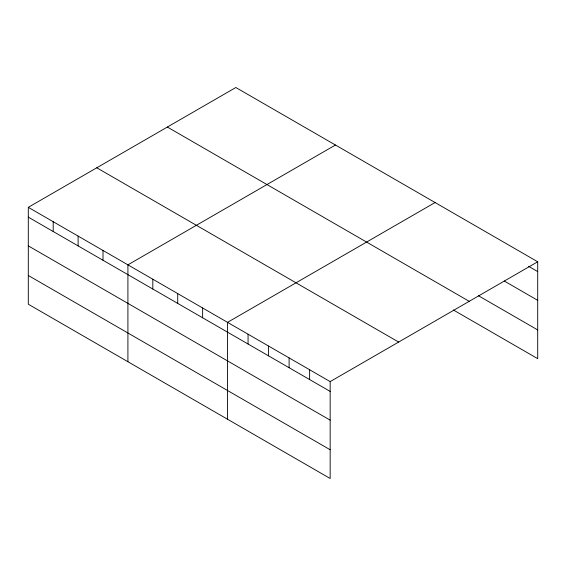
<?xml version="1.0" encoding="UTF-8"?>
<svg xmlns="http://www.w3.org/2000/svg" width="566" height="566" viewBox="0 0 566 566"><rect width="100%" height="100%" fill="white"/><g stroke="black" fill="none" stroke-linecap="round" stroke-linejoin="round"><path stroke-width="0.85" d="M330.162 420.149L330.162 381.604L28.3 207.333L28.3 304.218L330.162 478.489L330.162 420.149L28.3 245.87M453.316 309.949L537.7 358.667L537.7 261.782L235.838 87.511L28.3 207.333M335.454 145.016L127.916 264.838L127.916 361.724M435.07 202.529L227.525 322.351L227.525 419.236M330.162 381.604L537.7 261.782M528.58 266.324L537.7 271.595M504.249 281.019L537.7 300.327M478.404 295.7L537.7 329.936M167.352 127.046L469.214 301.324M96.786 167.791L398.648 342.069M28.3 217.139L330.162 391.417M28.3 275.479L330.162 449.758M309.63 369.754L309.63 379.567M289.106 357.903L289.106 367.716M268.581 346.052L268.581 355.865M248.057 334.202L248.057 344.015M202.621 307.975L202.621 317.781M177.724 293.598L177.724 303.404M152.82 279.222L152.82 289.028M103.012 250.462L103.012 260.268M78.108 236.086L78.108 245.892M53.204 221.709L53.204 231.515"/></g></svg>
